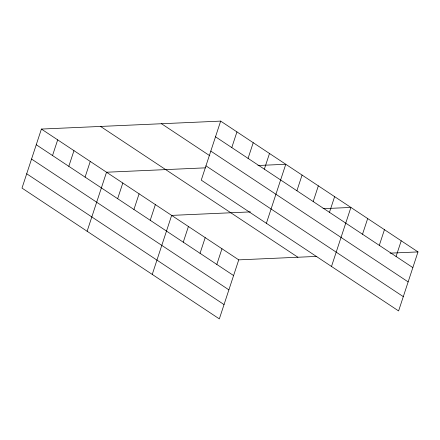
<?xml version="1.0" encoding="UTF-8"?>
<svg xmlns="http://www.w3.org/2000/svg" width="440" height="440" viewBox="0 0 440 440"><rect width="100%" height="100%" fill="white"/><g stroke="black" fill="none" stroke-linecap="round" stroke-linejoin="round"><path stroke-width="0.66" d="M220.66 121.11L201.256 180.136L398.596 310.937L418 251.911L220.66 121.11L41.404 129.063L22 188.089L219.34 318.89L238.744 259.864L316.861 256.399M52.531 155.535L57.69 139.854M68.811 166.326L73.97 150.645M85.091 177.117L90.25 161.436M87.12 231.253L106.53 172.227L205.634 167.833M117.651 198.704L122.809 183.018M133.93 209.495L139.09 193.809M150.216 220.286L155.37 204.6M152.246 274.417L171.649 215.391L250.443 211.899M183.266 242.193L188.424 226.507M231.787 147.587L236.94 131.901M200.041 253.314L205.2 237.628M248.067 158.378L253.22 142.692M216.816 264.429L221.975 248.743M264.346 169.169L269.5 153.483M266.376 223.3L285.78 164.274L257.906 165.512M296.907 190.751L302.066 175.065M313.187 201.542L318.346 185.856M329.466 212.333L334.625 196.647M331.496 266.464L350.906 207.438L323.026 208.676M362.522 234.24L367.681 218.559M379.297 245.361L384.45 229.674M396.072 256.476L401.225 240.796M390.12 253.149L418 251.911M215.507 136.796L412.841 267.597M210.804 151.096L408.139 281.897M161.507 123.734L209.787 155.738M205.959 165.836L403.299 296.637M100.562 126.44L297.902 257.24M41.404 129.063L238.744 259.864M36.251 144.744L233.591 275.545M31.548 159.049L228.888 289.85M26.703 173.784L224.043 304.584"/></g></svg>
